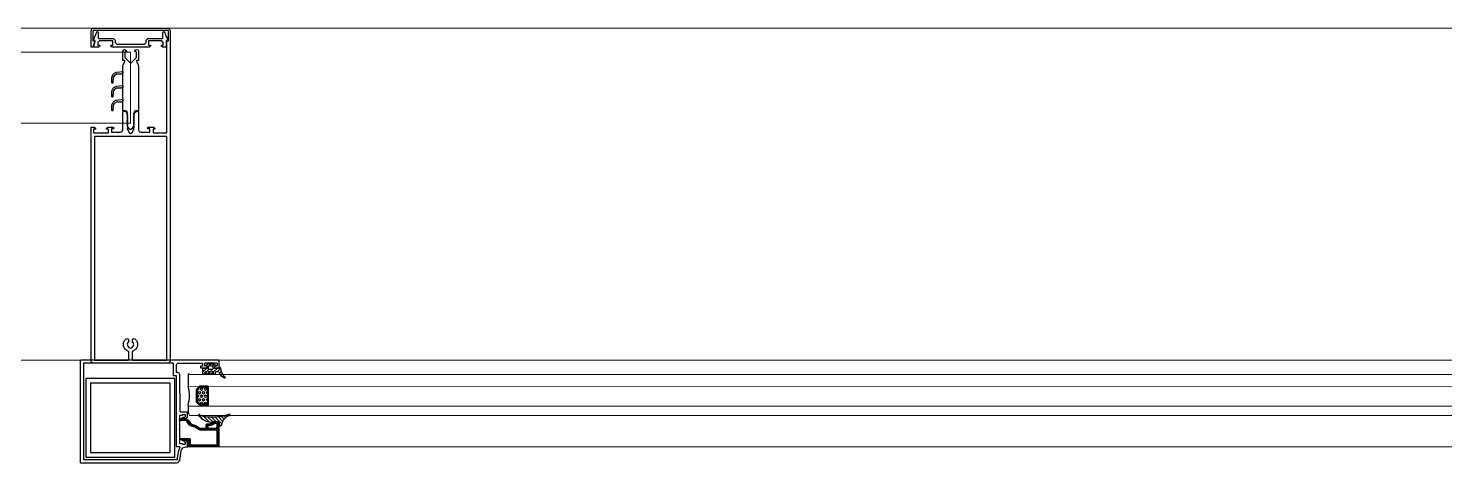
# Model space of a CAD drawing. Extents: x -2012 to 34975, y -1043 to 8321.
# Drawn here: x 5452.9 to 5542.6, y 3968 to 3995.5 of the extents above; entities that cross this region are included whole.
import ezdxf

# ---------------------------------------------------------------- set-up
doc = ezdxf.new("R2010")
doc.units = 0
doc.header["$LTSCALE"] = 25
doc.header["$PDMODE"] = 1
doc.layers.get('0').update_dxf_attribs({"color": 9, "lineweight": 9})
for name, color, linetype, lineweight in [('06D', 9, 'Continuous', 9), ('10', 9, 'Continuous', 9), ('15', 9, 'Continuous', 9)]:
    doc.layers.add(name, color=color, linetype=linetype, lineweight=lineweight)

# ---------------------------------------------------------------- blocks, each defined once
blk = doc.blocks.new('p-cephe-onkisim')
at = {"layer": '10', "lineweight": 25, "ltscale": 0.5}
h = blk.add_hatch(dxfattribs=at)
h.set_pattern_fill('ANSI31', color=256, scale=0.05, angle=180, style=0)
h.set_pattern_definition([(45, (284.5023, -75.1213), (-0.1122532015, 0.1122532015), [])])
edge = h.paths.add_edge_path()
edge.add_arc((-734.949, 3781.546), 0.795, 182.64249, 232.43502)
edge.add_arc((-735.477, 3780.894), 0.0486, -105.43171, 26.97073, ccw=False)
edge.add_arc((-735.205, 3781.403), 0.625, 202.6612, 242.8, ccw=False)
edge.add_arc((-735.926, 3781.089), 0.162, 27.03999, 89.89731)
edge.add_line((-735.925, 3781.25), (-736.006, 3781.25))
edge.add_line((-736.006, 3781.25), (-736.02, 3781.25))
edge.add_line((-736.02, 3781.25), (-736.027, 3781.25))
edge.add_line((-736.027, 3781.25), (-736.034, 3781.248))
edge.add_line((-736.034, 3781.248), (-736.042, 3781.245))
edge.add_line((-736.042, 3781.245), (-736.049, 3781.241))
edge.add_line((-736.049, 3781.241), (-736.055, 3781.236))
edge.add_line((-736.055, 3781.236), (-736.06, 3781.229))
edge.add_line((-736.06, 3781.229), (-736.065, 3781.222))
edge.add_line((-736.065, 3781.222), (-736.067, 3781.215))
edge.add_line((-736.067, 3781.215), (-736.07, 3781.2))
edge.add_line((-736.07, 3781.2), (-736.07, 3781.125))
edge.add_line((-736.07, 3781.125), (-736.07, 3781.122))
edge.add_line((-736.07, 3781.122), (-736.071, 3781.119))
edge.add_line((-736.071, 3781.119), (-736.072, 3781.116))
edge.add_line((-736.072, 3781.116), (-736.073, 3781.113))
edge.add_line((-736.073, 3781.113), (-736.076, 3781.11))
edge.add_line((-736.076, 3781.11), (-736.078, 3781.108))
edge.add_line((-736.078, 3781.108), (-736.081, 3781.107))
edge.add_line((-736.081, 3781.107), (-736.084, 3781.105))
edge.add_line((-736.084, 3781.105), (-736.09, 3781.105))
edge.add_line((-736.09, 3781.105), (-736.17, 3781.105))
edge.add_line((-736.17, 3781.105), (-736.173, 3781.105))
edge.add_line((-736.173, 3781.105), (-736.176, 3781.105))
edge.add_line((-736.176, 3781.105), (-736.179, 3781.107))
edge.add_line((-736.179, 3781.107), (-736.181, 3781.108))
edge.add_line((-736.181, 3781.108), (-736.184, 3781.11))
edge.add_line((-736.184, 3781.11), (-736.186, 3781.113))
edge.add_line((-736.186, 3781.113), (-736.188, 3781.116))
edge.add_line((-736.188, 3781.116), (-736.189, 3781.119))
edge.add_line((-736.189, 3781.119), (-736.19, 3781.125))
edge.add_line((-736.19, 3781.125), (-736.19, 3781.2))
edge.add_line((-736.19, 3781.2), (-736.19, 3781.208))
edge.add_line((-736.19, 3781.208), (-736.192, 3781.215))
edge.add_line((-736.192, 3781.215), (-736.195, 3781.222))
edge.add_line((-736.195, 3781.222), (-736.199, 3781.229))
edge.add_line((-736.199, 3781.229), (-736.204, 3781.236))
edge.add_line((-736.204, 3781.236), (-736.211, 3781.241))
edge.add_line((-736.211, 3781.241), (-736.218, 3781.245))
edge.add_line((-736.218, 3781.245), (-736.225, 3781.248))
edge.add_line((-736.225, 3781.248), (-736.24, 3781.25))
edge.add_line((-736.24, 3781.25), (-736.247, 3781.25))
edge.add_line((-736.247, 3781.25), (-736.254, 3781.248))
edge.add_line((-736.254, 3781.248), (-736.262, 3781.245))
edge.add_line((-736.262, 3781.245), (-736.269, 3781.241))
edge.add_line((-736.269, 3781.241), (-736.275, 3781.236))
edge.add_line((-736.275, 3781.236), (-736.28, 3781.229))
edge.add_line((-736.28, 3781.229), (-736.285, 3781.222))
edge.add_line((-736.285, 3781.222), (-736.287, 3781.215))
edge.add_line((-736.287, 3781.215), (-736.29, 3781.2))
edge.add_line((-736.29, 3781.2), (-736.29, 3781.125))
edge.add_line((-736.29, 3781.125), (-736.29, 3781.122))
edge.add_line((-736.29, 3781.122), (-736.291, 3781.119))
edge.add_line((-736.291, 3781.119), (-736.292, 3781.116))
edge.add_line((-736.292, 3781.116), (-736.293, 3781.113))
edge.add_line((-736.293, 3781.113), (-736.296, 3781.11))
edge.add_line((-736.296, 3781.11), (-736.298, 3781.108))
edge.add_line((-736.298, 3781.108), (-736.301, 3781.107))
edge.add_line((-736.301, 3781.107), (-736.304, 3781.105))
edge.add_line((-736.304, 3781.105), (-736.31, 3781.105))
edge.add_line((-736.31, 3781.105), (-736.39, 3781.105))
edge.add_line((-736.39, 3781.105), (-736.393, 3781.105))
edge.add_line((-736.393, 3781.105), (-736.396, 3781.105))
edge.add_line((-736.396, 3781.105), (-736.399, 3781.107))
edge.add_line((-736.399, 3781.107), (-736.401, 3781.108))
edge.add_line((-736.401, 3781.108), (-736.404, 3781.11))
edge.add_line((-736.404, 3781.11), (-736.406, 3781.113))
edge.add_line((-736.406, 3781.113), (-736.408, 3781.116))
edge.add_line((-736.408, 3781.116), (-736.409, 3781.119))
edge.add_line((-736.409, 3781.119), (-736.41, 3781.125))
edge.add_line((-736.41, 3781.125), (-736.41, 3781.2))
edge.add_line((-736.41, 3781.2), (-736.41, 3781.208))
edge.add_line((-736.41, 3781.208), (-736.412, 3781.215))
edge.add_line((-736.412, 3781.215), (-736.415, 3781.222))
edge.add_line((-736.415, 3781.222), (-736.419, 3781.229))
edge.add_line((-736.419, 3781.229), (-736.424, 3781.236))
edge.add_line((-736.424, 3781.236), (-736.431, 3781.241))
edge.add_line((-736.431, 3781.241), (-736.438, 3781.245))
edge.add_line((-736.438, 3781.245), (-736.445, 3781.248))
edge.add_line((-736.445, 3781.248), (-736.46, 3781.25))
edge.add_line((-736.46, 3781.25), (-736.467, 3781.25))
edge.add_line((-736.467, 3781.25), (-736.474, 3781.248))
edge.add_line((-736.474, 3781.248), (-736.482, 3781.245))
edge.add_line((-736.482, 3781.245), (-736.489, 3781.241))
edge.add_line((-736.489, 3781.241), (-736.495, 3781.236))
edge.add_line((-736.495, 3781.236), (-736.5, 3781.229))
edge.add_line((-736.5, 3781.229), (-736.505, 3781.222))
edge.add_line((-736.505, 3781.222), (-736.507, 3781.215))
edge.add_line((-736.507, 3781.215), (-736.51, 3781.2))
edge.add_line((-736.51, 3781.2), (-736.51, 3781.125))
edge.add_line((-736.51, 3781.125), (-736.51, 3781.122))
edge.add_line((-736.51, 3781.122), (-736.511, 3781.119))
edge.add_line((-736.511, 3781.119), (-736.512, 3781.116))
edge.add_line((-736.512, 3781.116), (-736.513, 3781.113))
edge.add_line((-736.513, 3781.113), (-736.516, 3781.11))
edge.add_line((-736.516, 3781.11), (-736.518, 3781.108))
edge.add_line((-736.518, 3781.108), (-736.521, 3781.107))
edge.add_line((-736.521, 3781.107), (-736.524, 3781.105))
edge.add_line((-736.524, 3781.105), (-736.53, 3781.105))
edge.add_line((-736.53, 3781.105), (-736.61, 3781.105))
edge.add_line((-736.61, 3781.105), (-736.613, 3781.105))
edge.add_line((-736.613, 3781.105), (-736.616, 3781.105))
edge.add_line((-736.616, 3781.105), (-736.619, 3781.107))
edge.add_line((-736.619, 3781.107), (-736.621, 3781.108))
edge.add_line((-736.621, 3781.108), (-736.624, 3781.11))
edge.add_line((-736.624, 3781.11), (-736.626, 3781.113))
edge.add_line((-736.626, 3781.113), (-736.628, 3781.116))
edge.add_line((-736.628, 3781.116), (-736.629, 3781.119))
edge.add_line((-736.629, 3781.119), (-736.63, 3781.125))
edge.add_line((-736.63, 3781.125), (-736.63, 3781.2))
edge.add_line((-736.63, 3781.2), (-736.63, 3781.208))
edge.add_line((-736.63, 3781.208), (-736.632, 3781.215))
edge.add_line((-736.632, 3781.215), (-736.635, 3781.222))
edge.add_line((-736.635, 3781.222), (-736.639, 3781.229))
edge.add_line((-736.639, 3781.229), (-736.644, 3781.236))
edge.add_line((-736.644, 3781.236), (-736.651, 3781.241))
edge.add_line((-736.651, 3781.241), (-736.658, 3781.245))
edge.add_line((-736.658, 3781.245), (-736.665, 3781.248))
edge.add_line((-736.665, 3781.248), (-736.68, 3781.25))
edge.add_line((-736.68, 3781.25), (-736.687, 3781.25))
edge.add_line((-736.687, 3781.25), (-736.694, 3781.248))
edge.add_line((-736.694, 3781.248), (-736.702, 3781.245))
edge.add_line((-736.702, 3781.245), (-736.709, 3781.241))
edge.add_line((-736.709, 3781.241), (-736.715, 3781.236))
edge.add_line((-736.715, 3781.236), (-736.72, 3781.229))
edge.add_line((-736.72, 3781.229), (-736.725, 3781.222))
edge.add_line((-736.725, 3781.222), (-736.727, 3781.215))
edge.add_line((-736.727, 3781.215), (-736.73, 3781.2))
edge.add_line((-736.73, 3781.2), (-736.73, 3781.124))
edge.add_line((-736.73, 3781.124), (-736.73, 3781.122))
edge.add_line((-736.73, 3781.122), (-736.731, 3781.119))
edge.add_line((-736.731, 3781.119), (-736.732, 3781.116))
edge.add_line((-736.732, 3781.116), (-736.733, 3781.113))
edge.add_line((-736.733, 3781.113), (-736.736, 3781.11))
edge.add_line((-736.736, 3781.11), (-736.738, 3781.108))
edge.add_line((-736.738, 3781.108), (-736.741, 3781.107))
edge.add_line((-736.741, 3781.107), (-736.744, 3781.105))
edge.add_line((-736.744, 3781.105), (-736.75, 3781.104))
edge.add_line((-736.75, 3781.104), (-736.83, 3781.104))
edge.add_line((-736.83, 3781.104), (-736.833, 3781.105))
edge.add_line((-736.833, 3781.105), (-736.836, 3781.105))
edge.add_line((-736.836, 3781.105), (-736.839, 3781.107))
edge.add_line((-736.839, 3781.107), (-736.841, 3781.108))
edge.add_line((-736.841, 3781.108), (-736.844, 3781.11))
edge.add_line((-736.844, 3781.11), (-736.846, 3781.113))
edge.add_line((-736.846, 3781.113), (-736.848, 3781.116))
edge.add_line((-736.848, 3781.116), (-736.849, 3781.119))
edge.add_line((-736.849, 3781.119), (-736.85, 3781.124))
edge.add_line((-736.85, 3781.124), (-736.85, 3781.462))
edge.add_arc((-736.82, 3781.462), 0.03, 90, 180, ccw=False)
edge.add_line((-736.82, 3781.492), (-736.589, 3781.492))
edge.add_arc((-736.589, 3781.522), 0.03, 270, 360)
edge.add_line((-736.559, 3781.522), (-736.559, 3781.587))
edge.add_arc((-736.579, 3781.587), 0.02, 0, 65.013)
edge.add_line((-736.57, 3781.606), (-736.618, 3781.626))
edge.add_arc((-736.604, 3781.657), 0.035, 118.97276, 245.013, ccw=False)
edge.add_line((-736.621, 3781.688), (-736.502, 3781.751))
edge.add_arc((-736.439, 3781.637), 0.13, 90, 118.97276, ccw=False)
edge.add_line((-736.439, 3781.767), (-736.239, 3781.767))
edge.add_arc((-736.239, 3781.637), 0.13, 61.02724, 90, ccw=False)
edge.add_line((-736.176, 3781.751), (-736.067, 3781.694))
edge.add_arc((-736.086, 3781.659), 0.04, -60.32314, 61.02724, ccw=False)
edge.add_line((-736.067, 3781.624), (-736.114, 3781.6))
edge.add_arc((-736.099, 3781.587), 0.02, 141.89567, 180)
edge.add_line((-736.119, 3781.587), (-736.119, 3781.522))
edge.add_arc((-736.089, 3781.522), 0.03, 180, 270)
edge.add_line((-736.089, 3781.492), (-735.794, 3781.492))
edge.add_line((-735.794, 3781.492), (-735.794, 3781.556))
edge.add_arc((-735.794, 3781.506), 0.05, 3.84796, 90, ccw=False)
edge = h.paths.add_edge_path(flags=16)
edge.add_arc((-736.26, 3781.604), 0.03, 0, 79.17596, ccw=False)
edge.add_line((-736.23, 3781.604), (-736.23, 3781.428))
edge.add_arc((-736.26, 3781.428), 0.03, 270, 360, ccw=False)
edge.add_line((-736.26, 3781.398), (-736.46, 3781.398))
edge.add_arc((-736.46, 3781.428), 0.03, 180, 270, ccw=False)
edge.add_line((-736.49, 3781.428), (-736.49, 3781.604))
edge.add_arc((-736.46, 3781.604), 0.03, 100.82404, 180, ccw=False)
edge.add_arc((-736.36, 3781.081), 0.562, 79.17596, 100.82404, ccw=False)
h = blk.add_hatch(dxfattribs=at)
h.set_pattern_fill('ANSI31', color=256, scale=0.05, style=0)
h.set_pattern_definition([(315, (463.91574, -423.19443), (-0.1122532015, -0.1122532015), [])])
h.paths.add_polyline_path([(-735.166, 3778.563, -0.047973), (-735.718, 3778.423, -0.086497), (-736.817, 3778.426, -0.16681), (-737.045, 3778.537, 0.169383), (-737.065, 3778.552), (-737.078, 3778.554, 0.513067), (-737.126, 3778.488, 0.159858), (-736.55, 3778.108, 0.178819), (-736.184, 3778.09), (-736.163, 3778.102, -0.124241), (-736.115, 3778.114), (-735.854, 3778.114, -0.414214), (-735.824, 3778.084), (-735.824, 3777.864, 0.414214), (-735.794, 3777.834), (-735.756, 3777.834, 0.356389), (-735.658, 3777.914, -0.262181), (-735.144, 3778.507, 0.317512), (-735.124, 3778.536, 0.538595)])
h = blk.add_hatch(dxfattribs=at)
h.set_pattern_fill('JIS_WOOD', color=256, scale=0.1, angle=-90, style=0)
h.set_pattern_definition([(45, (319.06986, -813.39995), (0.0499999999, -0.0499999999), [])])
edge = h.paths.add_edge_path()
edge.add_line((-736.638, 3777.71), (-736.638, 3777.75))
edge.add_arc((-736.608, 3777.75), 0.03, 90, 180, ccw=False)
edge.add_line((-736.608, 3777.78), (-736.568, 3777.78))
edge.add_arc((-736.568, 3777.75), 0.03, 0, 90, ccw=False)
edge.add_line((-736.538, 3777.75), (-736.538, 3777.73))
edge.add_arc((-736.488, 3777.73), 0.05, 180, 270)
edge.add_line((-736.488, 3777.68), (-736.058, 3777.68))
edge.add_arc((-736.058, 3777.78), 0.1, 270, 360)
edge.add_line((-735.958, 3777.78), (-735.958, 3777.931))
edge.add_arc((-736.008, 3777.931), 0.05, 0, 90)
edge.add_line((-736.008, 3777.981), (-736.059, 3777.981))
edge.add_arc((-736.059, 3777.911), 0.07, 90, 119.0791)
edge.add_arc((-736.638, 3778.951), 1.12, 276.49079, 299.0791, ccw=False)
edge.add_arc((-736.508, 3777.808), 0.03, 96.34379, 177.10321)
edge.add_arc((-736.568, 3777.811), 0.03, 270, 357.10335, ccw=False)
edge.add_line((-736.568, 3777.781), (-736.608, 3777.781))
edge.add_arc((-736.608, 3777.811), 0.03, 180, 270, ccw=False)
edge.add_line((-736.638, 3777.811), (-736.638, 3777.902))
edge.add_arc((-736.588, 3777.902), 0.05, 92.7294, 180, ccw=False)
edge.add_arc((-736.638, 3778.951), 1, 272.7294, 298.95502)
edge.add_arc((-736.057, 3777.901), 0.2, 90, 118.95502, ccw=False)
edge.add_line((-736.057, 3778.101), (-735.868, 3778.101))
edge.add_arc((-735.868, 3778.071), 0.03, 0, 90, ccw=False)
edge.add_line((-735.838, 3778.071), (-735.838, 3776.53))
edge.add_arc((-735.868, 3776.53), 0.03, 270, 360, ccw=False)
edge.add_line((-735.868, 3776.5), (-737.788, 3776.5))
edge.add_arc((-737.788, 3776.53), 0.03, 180, 270, ccw=False)
edge.add_line((-737.818, 3776.53), (-737.818, 3776.59))
edge.add_arc((-737.788, 3776.59), 0.03, 90, 180, ccw=False)
edge.add_line((-737.788, 3776.62), (-737.768, 3776.62))
edge.add_line((-737.768, 3776.62), (-737.768, 3776.92))
edge.add_line((-737.768, 3776.92), (-738.038, 3776.92))
edge.add_line((-738.038, 3776.92), (-738.058, 3776.885))
edge.add_arc((-738.084, 3776.9), 0.03, 240, 330, ccw=False)
edge.add_line((-738.099, 3776.874), (-738.27, 3776.973))
edge.add_arc((-738.251, 3777.004), 0.0361, 90, 240, ccw=False)
edge.add_line((-738.251, 3777.04), (-737.748, 3777.04))
edge.add_arc((-737.748, 3776.94), 0.1, 0, 90, ccw=False)
edge.add_line((-737.648, 3776.94), (-737.648, 3776.67))
edge.add_arc((-737.598, 3776.67), 0.05, 180, 270)
edge.add_line((-737.598, 3776.62), (-736.008, 3776.62))
edge.add_arc((-736.008, 3776.67), 0.05, 270, 360)
edge.add_line((-735.958, 3776.67), (-735.958, 3777.46))
edge.add_arc((-736.058, 3777.46), 0.1, 0, 90)
edge.add_line((-736.058, 3777.56), (-736.971, 3777.56))
edge.add_arc((-736.971, 3777.88), 0.32, 230.94156, 270, ccw=False)
edge.add_arc((-737.677, 3777.011), 0.8, 50.94156, 79.67872)
edge.add_arc((-737.476, 3778.113), 0.32, 215, 259.67872, ccw=False)
edge.add_line((-737.738, 3777.929), (-737.846, 3778.083))
edge.add_arc((-737.994, 3777.98), 0.18, 35, 90)
edge.add_line((-737.994, 3778.16), (-738.273, 3778.16))
edge.add_arc((-738.273, 3778.215), 0.0546, 120, 270, ccw=False)
edge.add_line((-738.3, 3778.262), (-738.103, 3778.376))
edge.add_arc((-738.088, 3778.35), 0.03, 0, 120, ccw=False)
edge.add_line((-738.058, 3778.35), (-738.058, 3778.28))
edge.add_line((-738.058, 3778.28), (-737.994, 3778.28))
edge.add_arc((-737.994, 3777.98), 0.3, 35, 90, ccw=False)
edge.add_line((-737.748, 3778.152), (-737.645, 3777.998))
edge.add_arc((-737.481, 3778.113), 0.2, 215, 259.67872)
edge.add_arc((-737.682, 3777.011), 0.92, 50.94156, 79.67872, ccw=False)
edge.add_arc((-736.976, 3777.881), 0.201, 230.96765, 271.41415)
edge.add_line((-736.971, 3777.68), (-736.668, 3777.68))
edge.add_arc((-736.668, 3777.71), 0.03, 270, 360)
blk.add_point((-741.44, 3781.902))
at = {"layer": '06D'}
for p, q in [((-244.85, 3803), (-903.15, 3803)), ((-244.85, 3782), (-903.15, 3782))]:
    blk.add_line(p, q, dxfattribs=at)
for points in [[(-735.828, 3782), (-581.968, 3781.999)], [(-735.868, 3776.5), (-581.928, 3776.499)]]:
    blk.add_lwpolyline(points, dxfattribs=at)
at = {"layer": '10', "lineweight": 25, "ltscale": 0.5}
for p, q in [((-737.792, 3781.043), (-737.692, 3781.143)), ((-737.792, 3781.043), (-737.692, 3781.143)), ((-737.792, 3781.043), (-737.792, 3780.343)), ((-737.792, 3781.043), (-737.792, 3780.343)), ((-737.069, 3780.343), (-737.269, 3780.143)), ((-737.199, 3780.114), (-737.04, 3780.273)), ((-736.499, 3780.343), (-737.069, 3780.343)), ((-737.04, 3780.273), (-736.569, 3780.273)), ((-736.569, 3780.273), (-736.569, 3779.213)), ((-736.499, 3779.143), (-736.499, 3780.343)), ((-737.269, 3780.143), (-737.269, 3779.343)), ((-737.199, 3779.372), (-737.199, 3780.114)), ((-737.199, 3780.092), (-737.198, 3780.091)), ((-737.199, 3779.791), (-737.198, 3779.791)), ((-737.199, 3779.642), (-737.198, 3779.641)), ((-737.04, 3779.213), (-737.199, 3779.372)), ((-737.198, 3780.091), (-737.133, 3780.129)), ((-737.198, 3779.791), (-737.133, 3779.754)), ((-737.198, 3779.641), (-737.133, 3779.679)), ((-737.133, 3780.129), (-737.133, 3780.18)), ((-737.133, 3779.979), (-737.068, 3780.016)), ((-737.133, 3779.904), (-737.133, 3779.979)), ((-737.133, 3779.904), (-737.068, 3779.866)), ((-737.133, 3779.679), (-737.133, 3779.754)), ((-737.133, 3779.529), (-737.068, 3779.566)), ((-737.133, 3779.454), (-737.133, 3779.529)), ((-737.133, 3779.454), (-737.068, 3779.416)), ((-737.068, 3780.016), (-737.004, 3779.979)), ((-737.068, 3779.866), (-737.004, 3779.904)), ((-737.068, 3779.566), (-737.004, 3779.529)), ((-737.068, 3779.416), (-737.004, 3779.454)), ((-737.004, 3780.204), (-736.939, 3780.241)), ((-737.004, 3780.129), (-737.004, 3780.204)), ((-737.004, 3780.129), (-736.939, 3780.091)), ((-737.004, 3779.904), (-737.004, 3779.979)), ((-737.004, 3779.754), (-736.939, 3779.791)), ((-737.004, 3779.679), (-737.004, 3779.754)), ((-737.004, 3779.679), (-736.939, 3779.641)), ((-737.004, 3779.454), (-737.004, 3779.529)), ((-736.939, 3780.241), (-736.874, 3780.204)), ((-736.939, 3780.091), (-736.874, 3780.129)), ((-736.939, 3779.791), (-736.874, 3779.754)), ((-736.939, 3779.641), (-736.874, 3779.679)), ((-736.874, 3780.129), (-736.874, 3780.204)), ((-736.874, 3779.979), (-736.809, 3780.016)), ((-736.874, 3779.904), (-736.874, 3779.979)), ((-736.874, 3779.904), (-736.809, 3779.866)), ((-736.874, 3779.679), (-736.874, 3779.754)), ((-736.874, 3779.529), (-736.809, 3779.566)), ((-736.874, 3779.454), (-736.874, 3779.529)), ((-736.874, 3779.454), (-736.809, 3779.416)), ((-736.809, 3780.016), (-736.744, 3779.979)), ((-736.809, 3779.866), (-736.744, 3779.904)), ((-736.809, 3779.566), (-736.744, 3779.529)), ((-736.809, 3779.416), (-736.744, 3779.454)), ((-736.744, 3780.204), (-736.679, 3780.241)), ((-736.744, 3780.129), (-736.744, 3780.204)), ((-736.744, 3780.129), (-736.679, 3780.091)), ((-736.744, 3779.904), (-736.744, 3779.979)), ((-736.744, 3779.754), (-736.679, 3779.791)), ((-736.744, 3779.679), (-736.744, 3779.754)), ((-736.744, 3779.679), (-736.679, 3779.641)), ((-736.744, 3779.454), (-736.744, 3779.529)), ((-736.679, 3780.241), (-736.614, 3780.204)), ((-736.679, 3780.091), (-736.614, 3780.129)), ((-736.679, 3779.791), (-736.614, 3779.754)), ((-736.679, 3779.641), (-736.614, 3779.679)), ((-736.614, 3780.129), (-736.614, 3780.204)), ((-736.614, 3779.979), (-736.569, 3780.004)), ((-736.614, 3779.904), (-736.614, 3779.979)), ((-736.614, 3779.904), (-736.569, 3779.878)), ((-736.614, 3779.679), (-736.614, 3779.754)), ((-736.614, 3779.529), (-736.569, 3779.554)), ((-736.614, 3779.454), (-736.614, 3779.529)), ((-736.614, 3779.454), (-736.569, 3779.428)), ((-737.792, 3779.143), (-737.792, 3778.643)), ((-737.792, 3778.643), (-737.692, 3778.543)), ((-737.269, 3779.343), (-737.069, 3779.143)), ((-737.069, 3779.143), (-736.499, 3779.143)), ((-736.569, 3779.213), (-737.04, 3779.213)), ((-737.004, 3779.304), (-736.939, 3779.341)), ((-737.004, 3779.229), (-737.004, 3779.304)), ((-737.004, 3779.229), (-736.977, 3779.213)), ((-736.939, 3779.341), (-736.874, 3779.304)), ((-736.901, 3779.213), (-736.874, 3779.229)), ((-736.874, 3779.229), (-736.874, 3779.304)), ((-736.744, 3779.304), (-736.679, 3779.341)), ((-736.744, 3779.229), (-736.744, 3779.304)), ((-736.744, 3779.229), (-736.717, 3779.213)), ((-736.679, 3779.341), (-736.614, 3779.304)), ((-736.641, 3779.213), (-736.614, 3779.229)), ((-736.614, 3779.229), (-736.614, 3779.304))]:
    blk.add_line(p, q, dxfattribs=at)
for points in [[(-739.145, 3796.38), (-739.145, 3802.12), (-739.132, 3802.184), (-739.038, 3802.21), (-739.038, 3802.82), (-739.088, 3802.87), (-743.768, 3802.87), (-743.818, 3802.82), (-743.818, 3802.21), (-743.724, 3802.184), (-743.711, 3802.12), (-743.815, 3801.8), (-743.928, 3801.8), (-743.928, 3802.85), (-743.876, 3802.963), (-743.778, 3803), (-739.078, 3803), (-738.965, 3802.948), (-738.928, 3802.85), (-738.928, 3796.38)], [(-738.928, 3796.38), (-738.928, 3781.939), (-738.967, 3781.839), (-739.078, 3781.79), (-743.778, 3781.79), (-743.895, 3781.846), (-743.928, 3781.94), (-743.928, 3796.75), (-743.73, 3796.75), (-743.65, 3796.67), (-743.65, 3796.61), (-743.77, 3796.61), (-743.77, 3796.38), (-743.325, 3796.38), (-743.3, 3796.36), (-743.275, 3796.38), (-742.83, 3796.38), (-742.83, 3796.61), (-742.95, 3796.61), (-742.95, 3796.67), (-742.87, 3796.75), (-742.51, 3796.75), (-742.51, 3796.63), (-742.63, 3796.63), (-742.63, 3796.42), (-742.078, 3796.42), (-741.961, 3796.476), (-741.928, 3796.57), (-741.928, 3797.7), (-741.878, 3797.75), (-741.778, 3797.75), (-741.678, 3797.65), (-741.678, 3797.56), (-741.628, 3797.53), (-741.628, 3797.409), (-741.678, 3797.38), (-741.628, 3797.351), (-741.628, 3797.229), (-741.678, 3797.2), (-741.628, 3797.171), (-741.628, 3797.049), (-741.678, 3797.02), (-741.628, 3796.991), (-741.628, 3796.869), (-741.678, 3796.84), (-741.628, 3796.811), (-741.628, 3796.689), (-741.678, 3796.66), (-741.628, 3796.631), (-741.628, 3796.595), (-741.515, 3796.4), (-741.428, 3796.349), (-741.34, 3796.4), (-741.228, 3796.595), (-741.228, 3796.721), (-741.178, 3796.75), (-741.228, 3796.779), (-741.228, 3796.901), (-741.178, 3796.93), (-741.228, 3796.959), (-741.228, 3797.081), (-741.178, 3797.11), (-741.228, 3797.139), (-741.228, 3797.261), (-741.178, 3797.29), (-741.228, 3797.319), (-741.228, 3797.441), (-741.178, 3797.47), (-741.228, 3797.499), (-741.228, 3797.62), (-741.176, 3797.65), (-741.062, 3797.75), (-740.977, 3797.75), (-740.928, 3797.7), (-740.928, 3796.57), (-740.872, 3796.453), (-740.778, 3796.42), (-740.21, 3796.42), (-740.21, 3796.63), (-740.33, 3796.63), (-740.33, 3796.75), (-739.97, 3796.75), (-739.89, 3796.67), (-739.89, 3796.61), (-740.01, 3796.61), (-740.01, 3796.38), (-739.565, 3796.38), (-739.54, 3796.36), (-739.515, 3796.38), (-739.145, 3796.38)], [(-739.138, 3796.15), (-743.718, 3796.15), (-743.718, 3782), (-741.586, 3782), (-741.536, 3782.05), (-741.536, 3782.514), (-741.596, 3782.569), (-741.646, 3782.592), (-741.694, 3782.621), (-741.738, 3782.656), (-741.777, 3782.696), (-741.81, 3782.74), (-741.838, 3782.788), (-741.86, 3782.839), (-741.875, 3782.893), (-741.884, 3782.948), (-741.886, 3783.004), (-741.881, 3783.059), (-741.869, 3783.113), (-741.85, 3783.166), (-741.825, 3783.216), (-741.794, 3783.262), (-741.758, 3783.304), (-741.717, 3783.342), (-741.604, 3783.354), (-741.556, 3783.269), (-741.556, 3783.129), (-741.59, 3783.109), (-741.604, 3783.115), (-741.645, 3783.009), (-741.606, 3782.866), (-741.59, 3782.871), (-741.563, 3782.863), (-741.552, 3782.786), (-741.416, 3782.751), (-741.32, 3782.786), (-741.309, 3782.863), (-741.282, 3782.871), (-741.268, 3782.864), (-741.227, 3783.009), (-741.266, 3783.113), (-741.282, 3783.109), (-741.309, 3783.117), (-741.316, 3783.143), (-741.317, 3783.269), (-741.245, 3783.365), (-741.155, 3783.342), (-741.114, 3783.304), (-741.078, 3783.262), (-741.047, 3783.216), (-741.022, 3783.166), (-741.003, 3783.113), (-740.991, 3783.059), (-740.986, 3783.004), (-740.988, 3782.948), (-740.997, 3782.893), (-741.012, 3782.839), (-741.034, 3782.788), (-741.062, 3782.74), (-741.096, 3782.696), (-741.135, 3782.656), (-741.178, 3782.621), (-741.226, 3782.592), (-741.277, 3782.569), (-741.336, 3782.514), (-741.336, 3782.05), (-741.286, 3782), (-739.138, 3782), (-739.138, 3796.15)]]:
    blk.add_lwpolyline(points, dxfattribs=at)
for points in [[(-743.498, 3801.94), (-743.378, 3801.94), (-743.378, 3801.88), (-743.458, 3801.8), (-743.778, 3801.8), (-743.678, 3802.175), (-743.676, 3802.197), (-743.695, 3802.235), (-743.756, 3802.264), (-743.776, 3802.307), (-743.694, 3802.471), (-743.631, 3802.606), (-743.557, 3802.781), (-743.528, 3802.79), (-743.499, 3802.78), (-743.478, 3802.74), (-743.478, 3802.4), (-743.428, 3802.35), (-742.508, 3802.35), (-742.408, 3802.25), (-742.408, 3802.1), (-742.308, 3802), (-741.453, 3802), (-741.428, 3801.98), (-741.403, 3802), (-740.548, 3802), (-740.448, 3802.1), (-740.448, 3802.25), (-740.348, 3802.35), (-739.428, 3802.35), (-739.378, 3802.4), (-739.378, 3802.74), (-739.358, 3802.78), (-739.328, 3802.79), (-739.288, 3802.77), (-739.216, 3802.585), (-739.167, 3802.481), (-739.081, 3802.304), (-739.096, 3802.269), (-739.162, 3802.234), (-739.18, 3802.201), (-739.178, 3802.176), (-739.178, 3801.8), (-739.398, 3801.8), (-739.478, 3801.88), (-739.478, 3801.94), (-739.358, 3801.94), (-739.358, 3802.1), (-739.458, 3802.2), (-740.298, 3802.2), (-740.298, 3801.94), (-740.178, 3801.94), (-740.178, 3801.88), (-740.258, 3801.8), (-742.598, 3801.8), (-742.678, 3801.88), (-742.678, 3801.94), (-742.558, 3801.94), (-742.558, 3802.2), (-743.398, 3802.2), (-743.498, 3802.1)], [(-740.928, 3797.78), (-741.104, 3797.78), (-741.21, 3797.719), (-741.234, 3797.585), (-741.225, 3797.411), (-741.222, 3797.237), (-741.223, 3797.162), (-741.193, 3797.13), (-741.225, 3797.098), (-741.225, 3797.062), (-741.234, 3796.88), (-741.24, 3796.83), (-741.259, 3796.773), (-741.342, 3796.63), (-741.428, 3796.58), (-741.514, 3796.63), (-741.597, 3796.773), (-741.616, 3796.829), (-741.622, 3796.88), (-741.631, 3797.062), (-741.632, 3797.098), (-741.663, 3797.13), (-741.633, 3797.162), (-741.634, 3797.237), (-741.631, 3797.411), (-741.622, 3797.585), (-741.657, 3797.731), (-741.753, 3797.78), (-741.928, 3797.78), (-741.928, 3800.608), (-741.909, 3800.692), (-741.8, 3800.927), (-741.803, 3800.957), (-741.83, 3800.969), (-741.895, 3800.963), (-741.918, 3800.971), (-741.928, 3801.023), (-741.928, 3801.563), (-741.828, 3801.663), (-741.722, 3801.634), (-741.693, 3801.523), (-741.768, 3801.523), (-741.798, 3801.493), (-741.798, 3801.199), (-741.769, 3801.128), (-741.463, 3800.823), (-741.428, 3800.808), (-741.393, 3800.823), (-741.087, 3801.128), (-741.058, 3801.199), (-741.058, 3801.493), (-741.088, 3801.523), (-741.163, 3801.523), (-741.134, 3801.634), (-741.063, 3801.663), (-740.957, 3801.634), (-740.928, 3801.563), (-740.928, 3800.993), (-740.96, 3800.963), (-741.026, 3800.969), (-741.053, 3800.957), (-741.056, 3800.927), (-740.947, 3800.692), (-740.928, 3800.608)], [(-742.363, 3800.203), (-742.314, 3800.218), (-741.928, 3800.266), (-741.928, 3800.157), (-741.978, 3800.107), (-742.005, 3800.093), (-742.331, 3800.091), (-742.475, 3799.995), (-742.523, 3799.887), (-742.553, 3799.554), (-742.56, 3799.538), (-742.584, 3799.527), (-742.612, 3799.552), (-742.612, 3799.895), (-742.611, 3799.906), (-742.599, 3799.955), (-742.581, 3800.002), (-742.557, 3800.047), (-742.527, 3800.088), (-742.492, 3800.124), (-742.452, 3800.156), (-742.409, 3800.182)], [(-742.363, 3799.323), (-742.314, 3799.338), (-741.928, 3799.386), (-741.928, 3799.277), (-741.978, 3799.227), (-742.005, 3799.213), (-742.331, 3799.211), (-742.475, 3799.115), (-742.523, 3799.007), (-742.553, 3798.674), (-742.56, 3798.658), (-742.584, 3798.647), (-742.612, 3798.672), (-742.612, 3799.015), (-742.611, 3799.026), (-742.599, 3799.075), (-742.581, 3799.122), (-742.557, 3799.167), (-742.527, 3799.208), (-742.492, 3799.244), (-742.452, 3799.276), (-742.409, 3799.302)], [(-742.363, 3798.443), (-742.314, 3798.458), (-741.928, 3798.506), (-741.928, 3798.397), (-741.978, 3798.347), (-742.005, 3798.333), (-742.331, 3798.331), (-742.475, 3798.235), (-742.523, 3798.127), (-742.553, 3797.794), (-742.56, 3797.778), (-742.584, 3797.767), (-742.612, 3797.792), (-742.612, 3798.135), (-742.611, 3798.146), (-742.599, 3798.195), (-742.581, 3798.242), (-742.557, 3798.287), (-742.527, 3798.328), (-742.492, 3798.364), (-742.452, 3798.396), (-742.409, 3798.422)], [(-744.258, 3775.841), (-738.622, 3775.841), (-738.622, 3780.828), (-744.258, 3780.828)], [(-743.958, 3776.141), (-738.922, 3776.141), (-738.922, 3780.528), (-743.958, 3780.528)]]:
    blk.add_lwpolyline(points, close=True, dxfattribs=at)
for points in [[(-744.618, 3775.5), (-738.518, 3775.5, 0.363967), (-738.321, 3775.665), (-738.217, 3776.252, -0.36397), (-737.922, 3776.5), (-737.828, 3776.5, 0.414214), (-737.818, 3776.51), (-737.818, 3776.75, 0.414214), (-737.968, 3776.9), (-738.008, 3776.9, 0.414214), (-738.018, 3776.89), (-738.018, 3776.829, 0.366034), (-737.993, 3776.8, -0.365977), (-737.968, 3776.77), (-737.968, 3776.68, -0.414214), (-737.998, 3776.65), (-738.108, 3776.65, -0.365977), (-738.137, 3776.675, 0.365977), (-738.167, 3776.7), (-738.288, 3776.7, -0.414214), (-738.318, 3776.73), (-738.318, 3777.57), (-738.348, 3777.6), (-738.318, 3777.63), (-738.318, 3778.47, -0.414272), (-738.288, 3778.5), (-738.167, 3778.5, 0.365977), (-738.137, 3778.525, -0.365977), (-738.108, 3778.55), (-737.998, 3778.55, -0.414214), (-737.968, 3778.52), (-737.968, 3778.43, -0.365977), (-737.993, 3778.4, 0.366034), (-738.018, 3778.371), (-738.018, 3778.31, 0.414214), (-738.008, 3778.3), (-737.968, 3778.3, 0.414214), (-737.818, 3778.45), (-737.818, 3778.67, 0.414214), (-737.848, 3778.7), (-738.252, 3778.7, -0.410036), (-738.282, 3778.73), (-738.316, 3781.082, 0.410036), (-738.436, 3781.2), (-738.518, 3781.2), (-738.518, 3781.7, -0.414214), (-738.418, 3781.8), (-736.868, 3781.8), (-736.868, 3781.63, -0.414214), (-736.898, 3781.6), (-736.998, 3781.6), (-736.998, 3781.55, 0.414214), (-736.948, 3781.5), (-736.638, 3781.5, 0.414214), (-736.568, 3781.57), (-736.568, 3781.59, 0.414214), (-736.578, 3781.6), (-736.678, 3781.6, -0.414214), (-736.728, 3781.65), (-736.728, 3781.77, -0.414214), (-736.678, 3781.82), (-736.008, 3781.82, -0.414214), (-735.958, 3781.77), (-735.958, 3781.65, -0.414214), (-736.008, 3781.6), (-736.108, 3781.6, 0.414214), (-736.118, 3781.59), (-736.118, 3781.57, 0.414214), (-736.048, 3781.5), (-735.828, 3781.5, 0.414214), (-735.818, 3781.51), (-735.818, 3781.99, 0.414214), (-735.828, 3782), (-743.265, 3782)], [(-743.265, 3782), (-744.546, 3782, 0.267743), (-744.618, 3781.965), (-744.618, 3781.922), (-744.618, 3775.5)], [(-743.265, 3781.8), (-744.388, 3781.8, 0.414214), (-744.418, 3781.77), (-744.418, 3775.7), (-738.47, 3775.7, 0.010413), (-738.468, 3775.702), (-738.468, 3775.8), (-738.449, 3775.8), (-738.365, 3776.278, -0.106114), (-738.294, 3776.453, 0.602221), (-738.319, 3776.5), (-738.488, 3776.5, -0.414214), (-738.518, 3776.53), (-738.518, 3781), (-738.718, 3781), (-738.718, 3781.8), (-743.265, 3781.8)], [(-735.744, 3781.509, 0.220745), (-735.434, 3780.916, -0.651907), (-735.49, 3780.847, -0.176952), (-735.782, 3781.162, 0.281357), (-735.925, 3781.25), (-736.006, 3781.25), (-736.02, 3781.25), (-736.027, 3781.25), (-736.034, 3781.248), (-736.042, 3781.245), (-736.049, 3781.241), (-736.055, 3781.236), (-736.06, 3781.229), (-736.065, 3781.222), (-736.067, 3781.215), (-736.07, 3781.2), (-736.07, 3781.125), (-736.07, 3781.122), (-736.071, 3781.119), (-736.072, 3781.116), (-736.073, 3781.113), (-736.076, 3781.11), (-736.078, 3781.108), (-736.081, 3781.107), (-736.084, 3781.105), (-736.09, 3781.105), (-736.17, 3781.105), (-736.173, 3781.105), (-736.176, 3781.105), (-736.179, 3781.107), (-736.181, 3781.108), (-736.184, 3781.11), (-736.186, 3781.113), (-736.188, 3781.116), (-736.189, 3781.119), (-736.19, 3781.125), (-736.19, 3781.2), (-736.19, 3781.208), (-736.192, 3781.215), (-736.195, 3781.222), (-736.199, 3781.229), (-736.204, 3781.236), (-736.211, 3781.241), (-736.218, 3781.245), (-736.225, 3781.248), (-736.24, 3781.25), (-736.247, 3781.25), (-736.254, 3781.248), (-736.262, 3781.245), (-736.269, 3781.241), (-736.275, 3781.236), (-736.28, 3781.229), (-736.285, 3781.222), (-736.287, 3781.215), (-736.29, 3781.2), (-736.29, 3781.125), (-736.29, 3781.122), (-736.291, 3781.119), (-736.292, 3781.116), (-736.293, 3781.113), (-736.296, 3781.11), (-736.298, 3781.108), (-736.301, 3781.107), (-736.304, 3781.105), (-736.31, 3781.105), (-736.39, 3781.105), (-736.393, 3781.105), (-736.396, 3781.105), (-736.399, 3781.107), (-736.401, 3781.108), (-736.404, 3781.11), (-736.406, 3781.113), (-736.408, 3781.116), (-736.409, 3781.119), (-736.41, 3781.125), (-736.41, 3781.2), (-736.41, 3781.208), (-736.412, 3781.215), (-736.415, 3781.222), (-736.419, 3781.229), (-736.424, 3781.236), (-736.431, 3781.241), (-736.438, 3781.245), (-736.445, 3781.248), (-736.46, 3781.25), (-736.467, 3781.25), (-736.474, 3781.248), (-736.482, 3781.245), (-736.489, 3781.241), (-736.495, 3781.236), (-736.5, 3781.229), (-736.505, 3781.222), (-736.507, 3781.215), (-736.51, 3781.2), (-736.51, 3781.125), (-736.51, 3781.122), (-736.511, 3781.119), (-736.512, 3781.116), (-736.513, 3781.113), (-736.516, 3781.11), (-736.518, 3781.108), (-736.521, 3781.107), (-736.524, 3781.105), (-736.53, 3781.105), (-736.61, 3781.105), (-736.613, 3781.105), (-736.616, 3781.105), (-736.619, 3781.107), (-736.621, 3781.108), (-736.624, 3781.11), (-736.626, 3781.113), (-736.628, 3781.116), (-736.629, 3781.119), (-736.63, 3781.125), (-736.63, 3781.2), (-736.63, 3781.208), (-736.632, 3781.215), (-736.635, 3781.222), (-736.639, 3781.229), (-736.644, 3781.236), (-736.651, 3781.241), (-736.658, 3781.245), (-736.665, 3781.248), (-736.68, 3781.25), (-736.687, 3781.25), (-736.694, 3781.248), (-736.702, 3781.245), (-736.709, 3781.241), (-736.715, 3781.236), (-736.72, 3781.229), (-736.725, 3781.222), (-736.727, 3781.215), (-736.73, 3781.2), (-736.73, 3781.124), (-736.73, 3781.122), (-736.731, 3781.119), (-736.732, 3781.116), (-736.733, 3781.113), (-736.736, 3781.11), (-736.738, 3781.108), (-736.741, 3781.107), (-736.744, 3781.105), (-736.75, 3781.104), (-736.83, 3781.104), (-736.833, 3781.105), (-736.836, 3781.105), (-736.839, 3781.107), (-736.841, 3781.108), (-736.844, 3781.11), (-736.846, 3781.113), (-736.848, 3781.116), (-736.849, 3781.119), (-736.85, 3781.124), (-736.85, 3781.462, -0.414214), (-736.82, 3781.492), (-736.589, 3781.492, 0.414214), (-736.559, 3781.522), (-736.559, 3781.587, 0.291535), (-736.57, 3781.606), (-736.618, 3781.626, -0.613042), (-736.621, 3781.688), (-736.502, 3781.751, -0.127095), (-736.439, 3781.767), (-736.239, 3781.767, -0.127095), (-736.176, 3781.751), (-736.067, 3781.694, -0.585233), (-736.067, 3781.624), (-736.114, 3781.6, 0.167811), (-736.119, 3781.587), (-736.119, 3781.522, 0.414214), (-736.089, 3781.492), (-735.794, 3781.492), (-735.794, 3781.556, -0.394677), (-735.744, 3781.509)]]:
    blk.add_lwpolyline(points, format="xyb", dxfattribs=at)
for points in [[(-736.254, 3781.634, -0.359904), (-736.23, 3781.604), (-736.23, 3781.428, -0.414214), (-736.26, 3781.398), (-736.46, 3781.398, -0.414214), (-736.49, 3781.428), (-736.49, 3781.604, -0.359904), (-736.465, 3781.634, -0.094739)], [(-735.824, 3778.084), (-735.824, 3777.864, 0.414214), (-735.794, 3777.834), (-735.756, 3777.834, 0.356389), (-735.658, 3777.914, -0.262181), (-735.144, 3778.507, 0.316752), (-735.124, 3778.535, 0.499585), (-735.163, 3778.564, -0.048291), (-735.718, 3778.423, -0.086497), (-736.817, 3778.426, -0.16681), (-737.045, 3778.537, 0.169383), (-737.065, 3778.552), (-737.078, 3778.554, 0.513067), (-737.126, 3778.488, 0.159858), (-736.55, 3778.108, 0.178819), (-736.184, 3778.09), (-736.165, 3778.101, -0.13005), (-736.115, 3778.114), (-735.854, 3778.114, -0.414214)], [(-736.638, 3777.71), (-736.638, 3777.75, -0.414214), (-736.608, 3777.78), (-736.568, 3777.78, -0.414214), (-736.538, 3777.75), (-736.538, 3777.73, 0.414214), (-736.488, 3777.68), (-736.058, 3777.68, 0.414214), (-735.958, 3777.78), (-735.958, 3777.931, 0.414214), (-736.008, 3777.981), (-736.059, 3777.981, 0.127567), (-736.093, 3777.972, -0.09888), (-736.511, 3777.838, 0.367727), (-736.538, 3777.81, -0.399482), (-736.568, 3777.781), (-736.608, 3777.781, -0.414214), (-736.638, 3777.811), (-736.638, 3777.902, -0.400329), (-736.59, 3777.952, 0.114933), (-736.153, 3778.076, -0.127017), (-736.057, 3778.101), (-735.868, 3778.101, -0.414214), (-735.838, 3778.071), (-735.838, 3776.53, -0.414214), (-735.868, 3776.5), (-737.788, 3776.5, -0.414214), (-737.818, 3776.53), (-737.818, 3776.59, -0.414214), (-737.788, 3776.62), (-737.768, 3776.62), (-737.768, 3776.92), (-738.038, 3776.92), (-738.058, 3776.885, -0.414214), (-738.099, 3776.874), (-738.27, 3776.973, -0.767327), (-738.251, 3777.04), (-737.748, 3777.04, -0.414214), (-737.648, 3776.94), (-737.648, 3776.67, 0.414214), (-737.598, 3776.62), (-736.008, 3776.62, 0.414214), (-735.958, 3776.67), (-735.958, 3777.46, 0.414214), (-736.058, 3777.56), (-736.971, 3777.56, -0.172094), (-737.173, 3777.632, 0.126051), (-737.534, 3777.798, -0.197455), (-737.738, 3777.929), (-737.846, 3778.083, 0.244698), (-737.994, 3778.16), (-738.273, 3778.16, -0.767327), (-738.3, 3778.262), (-738.103, 3778.376, -0.57735), (-738.058, 3778.35), (-738.058, 3778.28), (-737.994, 3778.28, -0.244698), (-737.748, 3778.152), (-737.645, 3777.998, 0.197455), (-737.517, 3777.916, -0.126051), (-737.102, 3777.725, 0.178336), (-736.971, 3777.68), (-736.668, 3777.68, 0.414214)]]:
    blk.add_lwpolyline(points, format="xyb", close=True, dxfattribs=at)
blk.add_arc((-739.726, 3779.743), 2.025, 342.76707, 16.78494, dxfattribs=at)
at = {"layer": '15'}
for p, q in [((-737.792, 3780.328), (-579.978, 3780.285, 0)), ((-737.766, 3781.085), (-580.078, 3781.085, 0)), ((-737.792, 3779.085), (-579.978, 3779.085, 0)), ((-737.702, 3778.485), (-580.078, 3778.485))]:
    blk.add_line(p, q, dxfattribs=at)
at = {"layer": '15', "linetype": 'Continuous'}
blk.add_lwpolyline([(-741.428, 3797), (-741.428, 3801.5), (-904.326, 3801.5), (-904.326, 3797)], close=True, dxfattribs=at)
blk = doc.blocks.new('p-cephe-onkisim-toplam')
blk.add_blockref('p-cephe-onkisim', (0, 0))

msp = doc.modelspace()

# ---------------------------------------------------------------- block references
msp.add_blockref('p-cephe-onkisim-toplam', (6200.838, 192.5))

doc.saveas('drawing.dxf')
